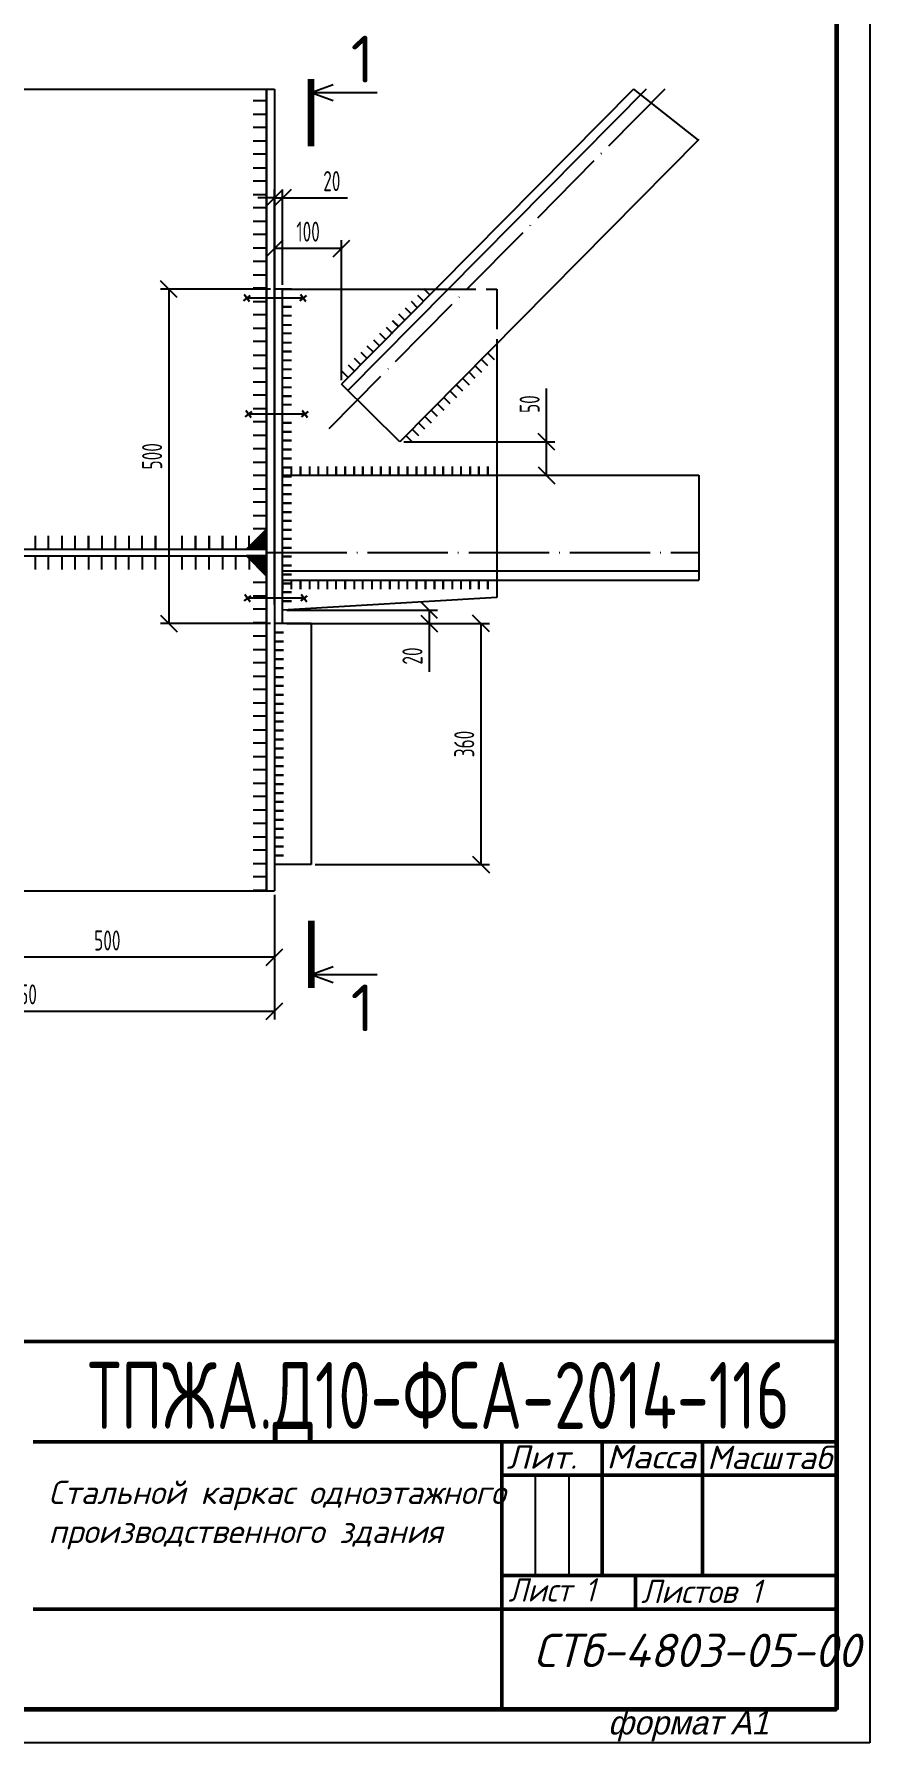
# Model space of a CAD drawing. Header units: millimetres. Extents: x -258606 to -95372, y 16759 to 83244.
# Drawn here: x -124130 to -124005.1, y 41751.1 to 42006.5 of the extents above; entities that cross this region are included whole.
import ezdxf
from ezdxf.enums import TextEntityAlignment as Align

# ---------------------------------------------------------------- set-up
doc = ezdxf.new("R2010")
doc.units = ezdxf.units.MM
doc.header["$LTSCALE"] = 0.5
doc.linetypes.add('ACAD_ISO02W100', pattern=[15, 12, -3])
doc.linetypes.add('ACAD_ISO04W100', pattern=[30, 24, -3, 0, -3])
doc.layers.add('Осевые', color=7, linetype='ACAD_ISO04W100')
doc.layers.add('тонкие', color=7, linetype='Continuous')
for name, color, linetype, lineweight in [('основной', 7, 'Continuous', 60), ('Разрез', 7, 'Continuous', 120), ('ТОЛСТЫЕ', 1, 'Continuous', 50)]:
    doc.layers.add(name, color=color, linetype=linetype, lineweight=lineweight)
doc.styles.add('наклонный 3.5', font='isocpeur.ttf', dxfattribs={"oblique": 15, "height": 3.5})
doc.styles.add('Наклонный 5', font='isocpeur.ttf', dxfattribs={"oblique": 15, "height": 7})
doc.styles.add('Наклонный гост', font='', dxfattribs={"oblique": 15})
doc.styles.add('прямой 10', font='isocpeur.ttf', dxfattribs={"width": 0.7, "height": 10})
doc.styles.add('Прямой 7мм', font='isocpeur.ttf', dxfattribs={"height": 7})
doc.styles.add('РАЗМЕРЫ_30', font='txt.shx', dxfattribs={"width": 0.6, "height": 3})
doc.styles.get('Наклонный гост').set_extended_font_data('Mipgost')
doc.dimstyles.new('РАЗМЕРЫ_10', dxfattribs={"dimtxt": 3, "dimasz": 2.5, "dimexe": 1.25, "dimexo": 0.625, "dimgap": 1, "dimtad": 3, "dimdec": 1, "dimlfac": 10, "dimrnd": 1, "dimdsep": 46, "dimtxsty": 'РАЗМЕРЫ_30', "dimblk1": 'OBLIQUE', "dimblk2": 'OBLIQUE', "dimsah": 1, "dimcen": 2.5, "dimclrt": 256, "dimadec": 0, "dimazin": 0, "dimtfac": 1, "dimtdec": 1, "dimtmove": 0, "dimatfit": 3, "dimfxl": 1, "dimtolj": 1, "dimarcsym": 0})

# ---------------------------------------------------------------- blocks, each defined once
blk = doc.blocks.new('_Oblique')
at = {"color": 0, "linetype": 'ByBlock', "lineweight": -2}
blk.add_line((-0.5, -0.5), (0.5, 0.5), dxfattribs=at)
blk = doc.blocks.new('*D966')
at = {"color": 0, "lineweight": -2, "transparency": 16777216}
for p, q in [((-124094.66, 41968.37), (-124111.09, 41968.37)), ((-124109.84, 41968.37), (-124109.84, 41918.37)), ((-124094.66, 41918.37), (-124111.09, 41918.37))]:
    blk.add_line(p, q, dxfattribs=at)
at = {"layer": 'Defpoints', "color": 0, "transparency": 16777216}
for p in [(-124094.04, 41968.37), (-124109.84, 41918.37), (-124094.04, 41918.37)]:
    blk.add_point(p, dxfattribs=at)
at = {"color": 0, "lineweight": -2, "transparency": 16777216, "xscale": 2.5, "yscale": 2.5, "zscale": 2.5}
for p, rotation in [((-124109.84, 41968.37), 90), ((-124109.84, 41918.37), 270)]:
    blk.add_blockref('_Oblique', p, dxfattribs=dict(at, rotation=rotation))
at = {"transparency": 16777216, "insert": (-124112.34, 41943.37), "char_height": 3, "attachment_point": 5, "rotation": 90, "style": 'РАЗМЕРЫ_30'}
blk.add_mtext('\\A1;500', dxfattribs=at)
blk = doc.blocks.new('*D967')
at = {"color": 0, "lineweight": -2, "transparency": 16777216}
for p, q in [((-124094.04, 41982), (-124096.54, 41982)), ((-124094.04, 41969), (-124094.04, 41983.25)), ((-124094.04, 41982), (-124092.84, 41982)), ((-124092.84, 41969), (-124092.84, 41983.25)), ((-124092.84, 41982), (-124083.14, 41982))]:
    blk.add_line(p, q, dxfattribs=at)
at = {"layer": 'Defpoints', "color": 0, "transparency": 16777216}
for p in [(-124092.84, 41982), (-124094.04, 41968.37), (-124092.84, 41968.37)]:
    blk.add_point(p, dxfattribs=at)
at = {"color": 0, "lineweight": -2, "transparency": 16777216, "xscale": 2.5, "yscale": 2.5, "zscale": 2.5}
blk.add_blockref('_Oblique', (-124094.04, 41982), dxfattribs=at)
at = {"color": 0, "lineweight": -2, "transparency": 16777216, "xscale": 2.5, "yscale": 2.5, "zscale": 2.5, "rotation": 180}
blk.add_blockref('_Oblique', (-124092.84, 41982), dxfattribs=at)
at = {"transparency": 16777216, "insert": (-124085.49, 41984.5), "char_height": 3, "attachment_point": 5, "style": 'РАЗМЕРЫ_30'}
blk.add_mtext('\\A1;20', dxfattribs=at)
blk = doc.blocks.new('*D968')
at = {"color": 0, "lineweight": -2, "transparency": 16777216}
for p, q in [((-124053.43, 41945.53), (-124053.43, 41953.52)), ((-124074.71, 41945.53), (-124052.18, 41945.53)), ((-124053.43, 41940.53), (-124053.43, 41945.53)), ((-124074.71, 41940.53), (-124052.18, 41940.53))]:
    blk.add_line(p, q, dxfattribs=at)
at = {"layer": 'Defpoints', "color": 0, "transparency": 16777216}
for p in [(-124075.34, 41945.53), (-124075.34, 41940.53), (-124053.43, 41940.53)]:
    blk.add_point(p, dxfattribs=at)
at = {"color": 0, "lineweight": -2, "transparency": 16777216, "xscale": 2.5, "yscale": 2.5, "zscale": 2.5}
for p, rotation in [((-124053.43, 41945.53), 90), ((-124053.43, 41940.53), 270)]:
    blk.add_blockref('_Oblique', p, dxfattribs=dict(at, rotation=rotation))
at = {"transparency": 16777216, "insert": (-124055.93, 41951.17), "char_height": 3, "attachment_point": 5, "rotation": 90, "style": 'РАЗМЕРЫ_30'}
blk.add_mtext('\\A1;50', dxfattribs=at)
blk = doc.blocks.new('*D969')
at = {"color": 0, "lineweight": -2, "transparency": 16777216}
for p, q in [((-124094.04, 41954.76), (-124094.04, 41975.7)), ((-124084.04, 41974.45), (-124094.04, 41974.45)), ((-124084.04, 41954.76), (-124084.04, 41975.7))]:
    blk.add_line(p, q, dxfattribs=at)
at = {"layer": 'Defpoints', "color": 0, "transparency": 16777216}
for p in [(-124094.04, 41974.45), (-124094.04, 41954.13), (-124084.04, 41954.13)]:
    blk.add_point(p, dxfattribs=at)
at = {"color": 0, "lineweight": -2, "transparency": 16777216, "xscale": 2.5, "yscale": 2.5, "zscale": 2.5, "rotation": 180}
blk.add_blockref('_Oblique', (-124094.04, 41974.45), dxfattribs=at)
at = {"color": 0, "lineweight": -2, "transparency": 16777216, "xscale": 2.5, "yscale": 2.5, "zscale": 2.5}
blk.add_blockref('_Oblique', (-124084.04, 41974.45), dxfattribs=at)
at = {"transparency": 16777216, "insert": (-124089.04, 41976.95), "char_height": 3, "attachment_point": 5, "style": 'РАЗМЕРЫ_30'}
blk.add_mtext('\\A1;100', dxfattribs=at)
blk = doc.blocks.new('*D970')
at = {"color": 0, "lineweight": -2, "transparency": 16777216}
for p, q in [((-124092.21, 41920.37), (-124069.69, 41920.37)), ((-124092.21, 41918.37), (-124069.69, 41918.37)), ((-124070.94, 41920.37), (-124070.94, 41918.37)), ((-124070.94, 41918.37), (-124070.94, 41911.17))]:
    blk.add_line(p, q, dxfattribs=at)
at = {"layer": 'Defpoints', "color": 0, "transparency": 16777216}
for p in [(-124092.84, 41920.37), (-124092.84, 41918.37), (-124070.94, 41918.37)]:
    blk.add_point(p, dxfattribs=at)
at = {"color": 0, "lineweight": -2, "transparency": 16777216, "xscale": 2.5, "yscale": 2.5, "zscale": 2.5}
for p, rotation in [((-124070.94, 41920.37), 90), ((-124070.94, 41918.37), 270)]:
    blk.add_blockref('_Oblique', p, dxfattribs=dict(at, rotation=rotation))
at = {"transparency": 16777216, "insert": (-124073.44, 41913.52), "char_height": 3, "attachment_point": 5, "rotation": 90, "style": 'РАЗМЕРЫ_30'}
blk.add_mtext('\\A1;20', dxfattribs=at)
blk = doc.blocks.new('*D971')
at = {"color": 0, "lineweight": -2, "transparency": 16777216}
for p, q in [((-124087.96, 41918.37), (-124061.95, 41918.37)), ((-124063.2, 41918.37), (-124063.2, 41882.37)), ((-124087.96, 41882.37), (-124061.95, 41882.37))]:
    blk.add_line(p, q, dxfattribs=at)
at = {"layer": 'Defpoints', "color": 0, "transparency": 16777216}
for p in [(-124088.59, 41918.37), (-124088.59, 41882.37), (-124063.2, 41882.37)]:
    blk.add_point(p, dxfattribs=at)
at = {"color": 0, "lineweight": -2, "transparency": 16777216, "xscale": 2.5, "yscale": 2.5, "zscale": 2.5}
for p, rotation in [((-124063.2, 41918.37), 90), ((-124063.2, 41882.37), 270)]:
    blk.add_blockref('_Oblique', p, dxfattribs=dict(at, rotation=rotation))
at = {"transparency": 16777216, "insert": (-124065.7, 41900.37), "char_height": 3, "attachment_point": 5, "rotation": 90, "style": 'РАЗМЕРЫ_30'}
blk.add_mtext('\\A1;360', dxfattribs=at)
blk = doc.blocks.new('*D973')
at = {"color": 0, "lineweight": -2, "transparency": 16777216}
for p, q in [((-124144.04, 41877.81), (-124144.04, 41867.25)), ((-124094.04, 41877.81), (-124094.04, 41867.25)), ((-124094.04, 41868.5), (-124144.04, 41868.5))]:
    blk.add_line(p, q, dxfattribs=at)
at = {"layer": 'Defpoints', "color": 0, "transparency": 16777216}
for p in [(-124144.04, 41878.44), (-124094.04, 41878.44), (-124144.04, 41868.5)]:
    blk.add_point(p, dxfattribs=at)
at = {"color": 0, "lineweight": -2, "transparency": 16777216, "xscale": 2.5, "yscale": 2.5, "zscale": 2.5, "rotation": 180}
blk.add_blockref('_Oblique', (-124144.04, 41868.5), dxfattribs=at)
at = {"color": 0, "lineweight": -2, "transparency": 16777216, "xscale": 2.5, "yscale": 2.5, "zscale": 2.5}
blk.add_blockref('_Oblique', (-124094.04, 41868.5), dxfattribs=at)
at = {"transparency": 16777216, "insert": (-124119.04, 41871), "char_height": 3, "attachment_point": 5, "style": 'РАЗМЕРЫ_30'}
blk.add_mtext('\\A1;500', dxfattribs=at)
blk = doc.blocks.new('*D974')
at = {"color": 0, "lineweight": -2, "transparency": 16777216}
for p, q in [((-124169.04, 41877.81), (-124169.04, 41859.19)), ((-124094.04, 41877.81), (-124094.04, 41859.19)), ((-124169.04, 41860.44), (-124094.04, 41860.44))]:
    blk.add_line(p, q, dxfattribs=at)
at = {"layer": 'Defpoints', "color": 0, "transparency": 16777216}
for p in [(-124169.04, 41878.44), (-124094.04, 41878.44), (-124094.04, 41860.44)]:
    blk.add_point(p, dxfattribs=at)
at = {"color": 0, "lineweight": -2, "transparency": 16777216, "xscale": 2.5, "yscale": 2.5, "zscale": 2.5, "rotation": 180}
blk.add_blockref('_Oblique', (-124169.04, 41860.44), dxfattribs=at)
at = {"color": 0, "lineweight": -2, "transparency": 16777216, "xscale": 2.5, "yscale": 2.5, "zscale": 2.5}
blk.add_blockref('_Oblique', (-124094.04, 41860.44), dxfattribs=at)
at = {"transparency": 16777216, "insert": (-124131.54, 41862.94), "char_height": 3, "attachment_point": 5, "style": 'РАЗМЕРЫ_30'}
blk.add_mtext('\\A1;750', dxfattribs=at)

msp = doc.modelspace()

# ---------------------------------------------------------------- hatches: boundary and pattern name
h = msp.add_hatch(color=256)
h.dxf.hatch_style = 1
h.paths.add_polyline_path([(-124098.23638, 41929.47199), (-124095.23661, 41929.47199), (-124095.23661, 41932.47176)])
h = msp.add_hatch(color=256)
h.dxf.hatch_style = 1
h.paths.add_polyline_path([(-124098.23615, 41928.47199), (-124095.23638, 41928.47199), (-124095.23638, 41925.47222)])

# ---------------------------------------------------------------- linework, layer by layer
at = {"extrusion": (-1.34631e-16, -3.16371e-09, 1)}
for p, q in [((-124005.09721, 42345.07247), (-124005.09721, 41751.07247)), ((-124055.09721, 41791.07247), (-124055.09721, 41776.07247)), ((-124050.09721, 41791.07247), (-124050.09721, 41776.07247)), ((-124005.09721, 41751.07247), (-124846.09721, 41751.07247))]:
    msp.add_line(p, q, dxfattribs=at)
for p, q in [((-124169.03615, 41998.24752), (-124094.03615, 41998.24752)), ((-124095.23615, 41998.24752), (-124095.23615, 41878.43553)), ((-124040.39974, 41998.24752), (-124030.74105, 41990.61488)), ((-124095.23615, 41996.50858), (-124097.23615, 41996.50858)), ((-124097.23615, 41994.50858), (-124095.23615, 41994.50858)), ((-124095.23615, 41992.50858), (-124097.23615, 41992.50858)), ((-124097.23615, 41990.50858), (-124095.23615, 41990.50858)), ((-124095.23615, 41988.50858), (-124097.23615, 41988.50858)), ((-124097.23615, 41986.50858), (-124095.23615, 41986.50858)), ((-124095.23615, 41984.50858), (-124097.23615, 41984.50858)), ((-124097.23615, 41982.50858), (-124095.23615, 41982.50858)), ((-124095.23615, 41980.50858), (-124097.23615, 41980.50858)), ((-124097.23615, 41978.50858), (-124095.23615, 41978.50858)), ((-124095.23615, 41976.50858), (-124097.23615, 41976.50858)), ((-124097.23615, 41974.50858), (-124095.23615, 41974.50858)), ((-124095.23615, 41972.50858), (-124097.23615, 41972.50858)), ((-124097.23615, 41970.50858), (-124095.23615, 41970.50858)), ((-124094.03615, 41921.22199), (-124094.03615, 41971.22199)), ((-124095.23615, 41968.50858), (-124097.23615, 41968.50858)), ((-124097.23615, 41966.50858), (-124095.23615, 41966.50858)), ((-124092.83615, 41968.37479), (-124069.94699, 41968.37479)), ((-124091.50282, 41968.37479), (-124092.83615, 41968.37479)), ((-124092.83615, 41967.04145), (-124091.50282, 41967.04145)), ((-124072.6633, 41965.57976), (-124073.60663, 41966.52204)), ((-124072.66435, 41967.46537), (-124071.72102, 41966.52309)), ((-124070.77873, 41967.46642), (-124071.72206, 41968.4087)), ((-124095.23615, 41964.50858), (-124097.23615, 41964.50858)), ((-124091.50282, 41965.70812), (-124092.83615, 41965.70812)), ((-124092.83615, 41965.70811), (-124091.50282, 41965.70811)), ((-124091.50282, 41964.37478), (-124092.83615, 41964.37478)), ((-124074.54787, 41963.69309), (-124075.49121, 41964.63538)), ((-124074.54892, 41965.57871), (-124073.60559, 41964.63642)), ((-124097.23615, 41962.50858), (-124095.23615, 41962.50858)), ((-124092.83615, 41963.04145), (-124091.50282, 41963.04145)), ((-124091.50282, 41961.70811), (-124092.83615, 41961.70811)), ((-124077.37409, 41960.80053), (-124078.31743, 41961.74282)), ((-124077.37514, 41962.68615), (-124076.43181, 41961.74386)), ((-124076.43349, 41963.69204), (-124075.49016, 41962.74976)), ((-124075.48952, 41962.68719), (-124076.43286, 41963.62948)), ((-124095.23615, 41960.50858), (-124097.23615, 41960.50858)), ((-124092.83615, 41960.37478), (-124091.50282, 41960.37478)), ((-124091.50282, 41959.04145), (-124092.83615, 41959.04145)), ((-124092.83615, 41959.04144), (-124091.50282, 41959.04144)), ((-124081.14428, 41958.91282), (-124080.20095, 41957.97053)), ((-124079.25867, 41958.91387), (-124080.202, 41959.85615)), ((-124079.25971, 41960.79948), (-124078.31638, 41959.8572)), ((-124060.8155, 41960.20914), (-124060.8155, 41922.25493)), ((-124097.23615, 41958.50858), (-124095.23615, 41958.50858)), ((-124095.23615, 41956.50858), (-124097.23615, 41956.50858)), ((-124091.50282, 41957.70811), (-124092.83615, 41957.70811)), ((-124092.83615, 41956.37477), (-124091.50282, 41956.37477)), ((-124083.02886, 41957.02615), (-124082.08552, 41956.08387)), ((-124081.14324, 41957.0272), (-124082.08657, 41957.96949)), ((-124064.04648, 41956.87924), (-124063.10315, 41955.93695)), ((-124062.16086, 41956.88029), (-124063.1042, 41957.82257)), ((-124062.16191, 41958.7659), (-124061.21858, 41957.82362)), ((-124097.23615, 41954.50858), (-124095.23615, 41954.50858)), ((-124091.50282, 41955.04144), (-124092.83615, 41955.04144)), ((-124092.83615, 41953.70811), (-124091.50282, 41953.70811)), ((-124083.02781, 41955.14054), (-124083.97114, 41956.08282)), ((-124065.93168, 41953.08525), (-124066.87501, 41954.02754)), ((-124065.93001, 41953.10696), (-124066.87334, 41954.04924)), ((-124065.93105, 41954.99258), (-124064.98772, 41954.05029)), ((-124064.04544, 41954.99362), (-124064.98877, 41955.93591)), ((-124095.23615, 41952.50858), (-124097.23615, 41952.50858)), ((-124091.50282, 41952.37477), (-124092.83615, 41952.37477)), ((-124092.83615, 41952.37477), (-124091.50282, 41952.37477)), ((-124069.70187, 41951.19754), (-124068.75854, 41950.25526)), ((-124069.7002, 41951.21925), (-124068.75686, 41950.27696)), ((-124067.81625, 41951.19859), (-124068.75958, 41952.14087)), ((-124067.81458, 41951.22029), (-124068.75791, 41952.16258)), ((-124067.8173, 41953.08421), (-124066.87396, 41952.14192)), ((-124067.81562, 41953.10591), (-124066.87229, 41952.16363)), ((-124097.23615, 41950.50858), (-124095.23615, 41950.50858)), ((-124091.50282, 41951.04143), (-124092.83615, 41951.04143)), ((-124092.83615, 41949.7081), (-124091.50282, 41949.7081)), ((-124071.58644, 41949.31088), (-124070.64311, 41948.36859)), ((-124069.70082, 41949.31192), (-124070.64415, 41950.25421)), ((-124095.23615, 41948.50858), (-124097.23615, 41948.50858)), ((-124097.23615, 41946.50858), (-124095.23615, 41946.50858)), ((-124091.50282, 41948.37477), (-124092.83615, 41948.37477)), ((-124092.83615, 41948.37476), (-124091.50282, 41948.37476)), ((-124092.83615, 41947.04143), (-124091.50282, 41947.04143)), ((-124091.50282, 41947.04143), (-124092.83615, 41947.04143)), ((-124073.46996, 41945.5386), (-124074.4133, 41946.48088)), ((-124073.47101, 41947.42421), (-124072.52768, 41946.48193)), ((-124071.58539, 41947.42526), (-124072.52872, 41948.36755)), ((-124095.23615, 41944.50858), (-124097.23615, 41944.50858)), ((-124091.50282, 41945.7081), (-124092.83615, 41945.7081)), ((-124092.83615, 41945.70809), (-124091.50282, 41945.70809)), ((-124091.50282, 41944.37476), (-124092.83615, 41944.37476)), ((-124091.50282, 41944.37476), (-124092.83615, 41944.37476)), ((-124092.83615, 41944.37476), (-124091.50282, 41944.37476)), ((-124097.23615, 41942.50858), (-124095.23615, 41942.50858)), ((-124092.83616, 41941.86019), (-124092.83616, 41940.52686)), ((-124092.83615, 41943.04143), (-124091.50282, 41943.04143)), ((-124091.50282, 41943.04142), (-124092.83615, 41943.04142)), ((-124091.50282, 41941.70809), (-124092.83615, 41941.70809)), ((-124092.83615, 41941.70809), (-124091.50282, 41941.70809)), ((-124091.50283, 41940.52686), (-124091.50283, 41941.86019)), ((-124090.16949, 41941.86019), (-124090.16949, 41940.52686)), ((-124090.16949, 41940.52686), (-124090.16949, 41941.86019)), ((-124088.83615, 41941.86019), (-124088.83615, 41940.52686)), ((-124087.50282, 41940.52686), (-124087.50282, 41941.86019)), ((-124086.16949, 41941.86019), (-124086.16949, 41940.52686)), ((-124084.83616, 41941.86019), (-124084.83616, 41940.52686)), ((-124084.83615, 41940.52686), (-124084.83615, 41941.86019)), ((-124083.50283, 41940.52686), (-124083.50283, 41941.86019)), ((-124083.50282, 41941.86019), (-124083.50282, 41940.52686)), ((-124083.50281, 41940.52686), (-124083.50281, 41941.86019)), ((-124082.1695, 41941.86019), (-124082.1695, 41940.52686)), ((-124082.16949, 41940.52686), (-124082.16949, 41941.86019)), ((-124082.16948, 41941.86019), (-124082.16948, 41940.52686)), ((-124080.83616, 41941.86019), (-124080.83616, 41940.52686)), ((-124080.83615, 41940.52686), (-124080.83615, 41941.86019)), ((-124079.50282, 41940.52686), (-124079.50282, 41941.86019)), ((-124079.50281, 41941.86019), (-124079.50281, 41940.52686)), ((-124078.16949, 41941.86019), (-124078.16949, 41940.52686)), ((-124078.16948, 41940.52686), (-124078.16948, 41941.86019)), ((-124076.83616, 41940.52686), (-124076.83616, 41941.86019)), ((-124076.83615, 41941.86019), (-124076.83615, 41940.52686)), ((-124076.83614, 41940.52686), (-124076.83614, 41941.86019)), ((-124075.50282, 41941.86019), (-124075.50282, 41940.52686)), ((-124075.50282, 41940.52686), (-124075.50282, 41941.86019)), ((-124075.50281, 41941.86019), (-124075.50281, 41940.52686)), ((-124074.16948, 41941.86019), (-124074.16948, 41940.52686)), ((-124074.16947, 41940.52686), (-124074.16947, 41941.86019)), ((-124072.83615, 41940.52686), (-124072.83615, 41941.86019)), ((-124072.83614, 41941.86019), (-124072.83614, 41940.52686)), ((-124072.83614, 41940.52686), (-124072.83614, 41941.86019)), ((-124071.50282, 41941.86019), (-124071.50282, 41940.52686)), ((-124071.50281, 41940.52686), (-124071.50281, 41941.86019)), ((-124071.5028, 41941.86019), (-124071.5028, 41940.52686)), ((-124070.16948, 41940.52686), (-124070.16948, 41941.86019)), ((-124070.16947, 41941.86019), (-124070.16947, 41940.52686)), ((-124070.16947, 41940.52686), (-124070.16947, 41941.86019)), ((-124068.83615, 41941.86019), (-124068.83615, 41940.52686)), ((-124068.83614, 41941.86019), (-124068.83614, 41940.52686)), ((-124068.83614, 41940.52686), (-124068.83614, 41941.86019)), ((-124067.50281, 41941.86019), (-124067.50281, 41940.52686)), ((-124066.16948, 41940.52686), (-124066.16948, 41941.86019)), ((-124064.83614, 41941.86019), (-124064.83614, 41940.52686)), ((-124064.83614, 41940.52686), (-124064.83614, 41941.86019)), ((-124063.50281, 41940.52686), (-124063.50281, 41941.86019)), ((-124063.50281, 41941.86019), (-124063.50281, 41940.52686)), ((-124062.16948, 41941.86019), (-124062.16948, 41940.52686)), ((-124062.16947, 41940.52686), (-124062.16947, 41941.86019)), ((-124060.83614, 41941.86019), (-124060.83614, 41940.52686)), ((-124095.23615, 41940.50858), (-124097.23615, 41940.50858)), ((-124097.23615, 41938.50858), (-124095.23615, 41938.50858)), ((-124091.5028, 41940.3748), (-124092.83613, 41940.3748)), ((-124092.83613, 41940.3748), (-124091.5028, 41940.3748)), ((-124092.83613, 41939.04147), (-124091.5028, 41939.04147)), ((-124091.5028, 41939.04146), (-124092.83613, 41939.04146)), ((-124030.63302, 41940.52686), (-124030.63302, 41924.83622)), ((-124095.23615, 41936.50858), (-124097.23615, 41936.50858)), ((-124091.5028, 41937.70814), (-124092.83613, 41937.70814)), ((-124092.83613, 41937.70813), (-124091.5028, 41937.70813)), ((-124091.5028, 41936.3748), (-124092.83613, 41936.3748)), ((-124091.5028, 41936.3748), (-124092.83613, 41936.3748)), ((-124092.83613, 41936.37479), (-124091.5028, 41936.37479)), ((-124097.23615, 41934.50858), (-124095.23615, 41934.50858)), ((-124092.83613, 41935.04146), (-124091.5028, 41935.04146)), ((-124091.5028, 41935.04146), (-124092.83613, 41935.04146)), ((-124091.5028, 41933.70813), (-124092.83613, 41933.70813)), ((-124092.83613, 41933.70813), (-124091.5028, 41933.70813)), ((-124129.83614, 41931.47199), (-124129.83614, 41929.47199)), ((-124127.83614, 41929.47199), (-124127.83614, 41931.47199)), ((-124125.83614, 41931.47199), (-124125.83614, 41929.47199)), ((-124123.83614, 41929.47199), (-124123.83614, 41931.47199)), ((-124121.83614, 41931.47199), (-124121.83614, 41929.47199)), ((-124121.83613, 41929.47199), (-124121.83613, 41931.47199)), ((-124119.83613, 41931.47199), (-124119.83613, 41929.47199)), ((-124117.83613, 41929.47199), (-124117.83613, 41931.47199)), ((-124115.83613, 41931.47199), (-124115.83613, 41929.47199)), ((-124113.83613, 41929.47199), (-124113.83613, 41931.47199)), ((-124111.83613, 41931.47199), (-124111.83613, 41929.47199)), ((-124111.83612, 41929.47199), (-124111.83612, 41931.47199)), ((-124109.83612, 41931.47199), (-124109.83612, 41929.47199)), ((-124107.83612, 41929.47199), (-124107.83612, 41931.47199)), ((-124105.83612, 41931.47199), (-124105.83612, 41929.47199)), ((-124105.83611, 41929.47199), (-124105.83611, 41931.47199)), ((-124103.83612, 41929.47199), (-124103.83612, 41931.47199)), ((-124103.83611, 41931.47199), (-124103.83611, 41929.47199)), ((-124101.83612, 41931.47199), (-124101.83612, 41929.47199)), ((-124101.83611, 41929.47199), (-124101.83611, 41931.47199)), ((-124099.83611, 41931.47199), (-124099.83611, 41929.47199)), ((-124098.23638, 41929.47199), (-124095.23638, 41932.47199)), ((-124097.83611, 41929.47199), (-124097.83611, 41931.47199)), ((-124095.23615, 41932.50858), (-124097.23615, 41932.50858)), ((-124095.83611, 41931.47199), (-124095.83611, 41929.47199)), ((-124095.23638, 41929.47199), (-124095.23638, 41932.47199)), ((-124091.50281, 41932.37479), (-124092.83614, 41932.37479)), ((-124092.83614, 41932.37479), (-124091.50281, 41932.37479)), ((-124092.83614, 41931.04146), (-124091.50281, 41931.04146)), ((-124091.50281, 41931.04145), (-124092.83614, 41931.04145)), ((-124091.5028, 41932.37479), (-124092.83613, 41932.37479)), ((-124129.83614, 41928.47199), (-124129.83614, 41926.47199)), ((-124127.83614, 41926.47199), (-124127.83614, 41928.47199)), ((-124125.83614, 41928.47199), (-124125.83614, 41926.47199)), ((-124123.83614, 41926.47199), (-124123.83614, 41928.47199)), ((-124121.83614, 41928.47199), (-124121.83614, 41926.47199)), ((-124119.83614, 41926.47199), (-124119.83614, 41928.47199)), ((-124117.83614, 41928.47199), (-124117.83614, 41926.47199)), ((-124115.83614, 41926.47199), (-124115.83614, 41928.47199)), ((-124115.83613, 41926.47199), (-124115.83613, 41928.47199)), ((-124113.83613, 41928.47199), (-124113.83613, 41926.47199)), ((-124111.83613, 41926.47199), (-124111.83613, 41928.47199)), ((-124111.83613, 41926.47199), (-124111.83613, 41928.47199)), ((-124109.83613, 41928.47199), (-124109.83613, 41926.47199)), ((-124109.83613, 41928.47199), (-124109.83613, 41926.47199)), ((-124107.83613, 41926.47199), (-124107.83613, 41928.47199)), ((-124107.83613, 41926.47199), (-124107.83613, 41928.47199)), ((-124105.83613, 41928.47199), (-124105.83613, 41926.47199)), ((-124105.83613, 41928.47199), (-124105.83613, 41926.47199)), ((-124103.83613, 41926.47199), (-124103.83613, 41928.47199)), ((-124103.83613, 41926.47199), (-124103.83613, 41928.47199)), ((-124101.83613, 41928.47199), (-124101.83613, 41926.47199)), ((-124101.83613, 41928.47199), (-124101.83613, 41926.47199)), ((-124099.83613, 41926.47199), (-124099.83613, 41928.47199)), ((-124099.83613, 41926.47199), (-124099.83613, 41928.47199)), ((-124095.23638, 41929.47199), (-124098.23638, 41929.47199)), ((-124095.23615, 41928.47199), (-124098.23615, 41928.47199)), ((-124098.23615, 41928.47199), (-124095.23615, 41925.47199)), ((-124097.83613, 41928.47199), (-124097.83613, 41926.47199)), ((-124095.83613, 41926.47199), (-124095.83613, 41928.47199)), ((-124095.23615, 41928.47199), (-124095.23615, 41925.47199)), ((-124091.50281, 41929.70813), (-124092.83614, 41929.70813)), ((-124092.83614, 41929.70812), (-124091.50281, 41929.70812)), ((-124091.50281, 41928.37479), (-124092.83614, 41928.37479)), ((-124091.50281, 41928.37479), (-124092.83614, 41928.37479)), ((-124092.83614, 41928.37478), (-124091.50281, 41928.37478)), ((-124092.83614, 41927.04146), (-124091.50281, 41927.04146)), ((-124091.50281, 41927.04145), (-124092.83614, 41927.04145)), ((-124091.50281, 41925.70812), (-124092.83614, 41925.70812)), ((-124092.83614, 41925.70812), (-124091.50281, 41925.70812)), ((-124095.23615, 41924.50858), (-124097.23615, 41924.50858)), ((-124092.83615, 41924.83622), (-124092.83615, 41923.50289)), ((-124091.50281, 41924.37479), (-124092.83614, 41924.37479)), ((-124092.83614, 41924.37478), (-124091.50281, 41924.37478)), ((-124091.50281, 41924.37478), (-124092.83614, 41924.37478)), ((-124092.83614, 41923.04146), (-124091.50281, 41923.04146)), ((-124091.50281, 41923.04145), (-124092.83614, 41923.04145)), ((-124091.50282, 41923.50289), (-124091.50282, 41924.83622)), ((-124090.16948, 41924.83622), (-124090.16948, 41923.50289)), ((-124090.16948, 41923.50289), (-124090.16948, 41924.83622)), ((-124088.83614, 41924.83622), (-124088.83614, 41923.50289)), ((-124087.50281, 41923.50289), (-124087.50281, 41924.83622)), ((-124086.16948, 41924.83622), (-124086.16948, 41923.50289)), ((-124084.83614, 41923.50289), (-124084.83614, 41924.83622)), ((-124083.50281, 41924.83622), (-124083.50281, 41923.50289)), ((-124083.5028, 41923.50289), (-124083.5028, 41924.83622)), ((-124082.16947, 41924.83622), (-124082.16947, 41923.50289)), ((-124080.83614, 41923.50289), (-124080.83614, 41924.83622)), ((-124079.5028, 41924.83622), (-124079.5028, 41923.50289)), ((-124078.16947, 41923.50289), (-124078.16947, 41924.83622)), ((-124076.83614, 41924.83622), (-124076.83614, 41923.50289)), ((-124076.83613, 41923.50289), (-124076.83613, 41924.83622)), ((-124075.5028, 41924.83622), (-124075.5028, 41923.50289)), ((-124074.16947, 41923.50289), (-124074.16947, 41924.83622)), ((-124072.83613, 41924.83622), (-124072.83613, 41923.50289)), ((-124072.83613, 41923.50289), (-124072.83613, 41924.83622)), ((-124071.5028, 41923.50289), (-124071.5028, 41924.83622)), ((-124071.50279, 41924.83622), (-124071.50279, 41923.50289)), ((-124070.16947, 41924.83622), (-124070.16947, 41923.50289)), ((-124070.16946, 41923.50289), (-124070.16946, 41924.83622)), ((-124068.83613, 41924.83622), (-124068.83613, 41923.50289)), ((-124068.83613, 41924.83622), (-124068.83613, 41923.50289)), ((-124068.83612, 41923.50289), (-124068.83612, 41924.83622)), ((-124067.50279, 41924.83622), (-124067.50279, 41923.50289)), ((-124066.16945, 41923.50289), (-124066.16945, 41924.83622)), ((-124064.83612, 41924.83622), (-124064.83612, 41923.50289)), ((-124064.83611, 41923.50289), (-124064.83611, 41924.83622)), ((-124063.50279, 41923.50289), (-124063.50279, 41924.83622)), ((-124063.50278, 41924.83622), (-124063.50278, 41923.50289)), ((-124062.16945, 41924.83622), (-124062.16945, 41923.50289)), ((-124062.16945, 41923.50289), (-124062.16945, 41924.83622)), ((-124060.83611, 41924.83622), (-124060.83611, 41923.50289)), ((-124097.23615, 41922.50858), (-124095.23615, 41922.50858)), ((-124095.23615, 41920.50858), (-124097.23615, 41920.50858)), ((-124091.50281, 41921.70812), (-124092.83614, 41921.70812)), ((-124092.83614, 41921.70812), (-124091.50281, 41921.70812)), ((-124097.23615, 41918.50858), (-124095.23615, 41918.50858)), ((-124092.83615, 41918.37479), (-124094.03615, 41918.37479)), ((-124095.23615, 41916.50858), (-124097.23615, 41916.50858)), ((-124092.70278, 41917.04148), (-124094.03611, 41917.04148)), ((-124094.03611, 41917.04148), (-124092.70278, 41917.04148)), ((-124094.03611, 41915.70815), (-124092.70278, 41915.70815)), ((-124092.70278, 41915.70814), (-124094.03611, 41915.70814)), ((-124097.23615, 41914.50858), (-124095.23615, 41914.50858)), ((-124092.70278, 41914.37482), (-124094.03611, 41914.37482)), ((-124094.03611, 41914.37481), (-124092.70278, 41914.37481)), ((-124092.70278, 41913.04148), (-124094.03611, 41913.04148)), ((-124092.70278, 41913.04148), (-124094.03611, 41913.04148)), ((-124094.03611, 41913.04147), (-124092.70278, 41913.04147)), ((-124095.23615, 41912.50858), (-124097.23615, 41912.50858)), ((-124097.23615, 41910.50858), (-124095.23615, 41910.50858)), ((-124094.03611, 41911.70814), (-124092.70278, 41911.70814)), ((-124092.70278, 41911.70814), (-124094.03611, 41911.70814)), ((-124092.70278, 41910.37481), (-124094.03611, 41910.37481)), ((-124094.03611, 41910.3748), (-124092.70278, 41910.3748)), ((-124095.23615, 41908.50858), (-124097.23615, 41908.50858)), ((-124092.70279, 41909.04147), (-124094.03612, 41909.04147)), ((-124094.03612, 41909.04147), (-124092.70279, 41909.04147)), ((-124092.70278, 41909.04147), (-124094.03611, 41909.04147)), ((-124097.23615, 41906.50858), (-124095.23615, 41906.50858)), ((-124094.03612, 41907.70814), (-124092.70279, 41907.70814)), ((-124092.70279, 41907.70813), (-124094.03612, 41907.70813)), ((-124092.70279, 41906.37481), (-124094.03612, 41906.37481)), ((-124094.03612, 41906.3748), (-124092.70279, 41906.3748)), ((-124095.23615, 41904.50858), (-124097.23615, 41904.50858)), ((-124092.70279, 41905.04147), (-124094.03612, 41905.04147)), ((-124092.70279, 41905.04147), (-124094.03612, 41905.04147)), ((-124094.03612, 41905.04146), (-124092.70279, 41905.04146)), ((-124094.03612, 41903.70813), (-124092.70279, 41903.70813)), ((-124092.70279, 41903.70813), (-124094.03612, 41903.70813)), ((-124097.23615, 41902.50858), (-124095.23615, 41902.50858)), ((-124097.23615, 41902.50858), (-124095.23615, 41902.50858)), ((-124095.23615, 41900.50858), (-124097.23615, 41900.50858)), ((-124092.7028, 41902.3748), (-124094.03613, 41902.3748)), ((-124094.03613, 41902.3748), (-124092.7028, 41902.3748)), ((-124094.03613, 41901.04147), (-124092.7028, 41901.04147)), ((-124092.7028, 41901.04146), (-124094.03613, 41901.04146)), ((-124092.70279, 41902.3748), (-124094.03612, 41902.3748)), ((-124094.03612, 41902.3748), (-124092.70279, 41902.3748)), ((-124092.70279, 41901.04147), (-124094.03612, 41901.04147)), ((-124094.03612, 41901.04146), (-124092.70279, 41901.04146)), ((-124092.70279, 41901.04146), (-124094.03612, 41901.04146)), ((-124097.23615, 41898.50858), (-124095.23615, 41898.50858)), ((-124092.7028, 41899.70814), (-124094.03613, 41899.70814)), ((-124094.03613, 41899.70813), (-124092.7028, 41899.70813)), ((-124092.7028, 41898.3748), (-124094.03613, 41898.3748)), ((-124092.7028, 41898.3748), (-124094.03613, 41898.3748)), ((-124094.03613, 41898.37479), (-124092.7028, 41898.37479)), ((-124094.03612, 41899.70814), (-124092.70279, 41899.70814)), ((-124092.70279, 41899.70813), (-124094.03612, 41899.70813)), ((-124092.70279, 41898.3748), (-124094.03612, 41898.3748)), ((-124094.03612, 41898.3748), (-124092.70279, 41898.3748)), ((-124095.23615, 41896.50858), (-124097.23615, 41896.50858)), ((-124094.03613, 41897.04146), (-124092.7028, 41897.04146)), ((-124092.7028, 41897.04146), (-124094.03613, 41897.04146)), ((-124092.7028, 41895.70813), (-124094.03613, 41895.70813)), ((-124094.03613, 41895.70813), (-124092.7028, 41895.70813)), ((-124092.70279, 41897.04146), (-124094.03612, 41897.04146)), ((-124097.23615, 41894.50858), (-124095.23615, 41894.50858)), ((-124095.23615, 41892.50858), (-124097.23615, 41892.50858)), ((-124092.70281, 41894.37479), (-124094.03614, 41894.37479)), ((-124094.03614, 41894.37479), (-124092.70281, 41894.37479)), ((-124094.03614, 41893.04146), (-124092.70281, 41893.04146)), ((-124092.70281, 41893.04145), (-124094.03614, 41893.04145)), ((-124092.7028, 41894.37479), (-124094.03613, 41894.37479)), ((-124097.23615, 41890.50858), (-124095.23615, 41890.50858)), ((-124092.70281, 41891.70813), (-124094.03614, 41891.70813)), ((-124094.03614, 41891.70812), (-124092.70281, 41891.70812)), ((-124092.70281, 41890.37479), (-124094.03614, 41890.37479)), ((-124092.70281, 41890.37479), (-124094.03614, 41890.37479)), ((-124094.03614, 41890.37478), (-124092.70281, 41890.37478)), ((-124095.23615, 41888.50858), (-124097.23615, 41888.50858)), ((-124094.03614, 41889.04146), (-124092.70281, 41889.04146)), ((-124092.70281, 41889.04145), (-124094.03614, 41889.04145)), ((-124092.70281, 41887.70812), (-124094.03614, 41887.70812)), ((-124094.03614, 41887.70812), (-124092.70281, 41887.70812)), ((-124097.23615, 41886.50858), (-124095.23615, 41886.50858)), ((-124092.70281, 41886.37479), (-124094.03614, 41886.37479)), ((-124094.03614, 41886.37478), (-124092.70281, 41886.37478)), ((-124092.70281, 41886.37478), (-124094.03614, 41886.37478)), ((-124094.03614, 41885.04146), (-124092.70281, 41885.04146)), ((-124092.70281, 41885.04145), (-124094.03614, 41885.04145)), ((-124095.23615, 41884.50858), (-124097.23615, 41884.50858)), ((-124097.23615, 41882.50858), (-124095.23615, 41882.50858)), ((-124097.23615, 41882.50858), (-124095.23615, 41882.50858)), ((-124088.58543, 41882.37479), (-124094.03615, 41882.37479)), ((-124092.70281, 41883.70812), (-124094.03614, 41883.70812)), ((-124094.03614, 41883.70812), (-124092.70281, 41883.70812)), ((-124092.70281, 41882.37478), (-124094.03614, 41882.37478)), ((-124095.23615, 41880.50858), (-124097.23615, 41880.50858)), ((-124169.03615, 41878.43553), (-124094.03615, 41878.43553)), ((-124097.23615, 41878.50858), (-124095.23615, 41878.50858))]:
    msp.add_line(p, q)
at = {"color": 7, "linetype": 'Continuous', "lineweight": 30, "ltscale": 0.5}
for p, q in [((-124098.69038, 41966.62097), (-124097.70533, 41967.39277)), ((-124097.79619, 41966.50858), (-124098.61124, 41967.56723)), ((-124090.26326, 41966.62097), (-124089.27821, 41967.39277)), ((-124089.36906, 41966.50858), (-124090.18412, 41967.56723)), ((-124098.4391, 41949.27299), (-124097.45405, 41950.04478)), ((-124097.5449, 41949.1606), (-124098.35996, 41950.21924)), ((-124090.01198, 41949.27299), (-124089.02693, 41950.04478)), ((-124089.11778, 41949.1606), (-124089.93284, 41950.21924)), ((-124098.56532, 41921.74776), (-124097.58028, 41922.51955)), ((-124097.67113, 41921.63537), (-124098.48619, 41922.69402)), ((-124090.1382, 41921.74776), (-124089.15315, 41922.51955)), ((-124089.24401, 41921.63537), (-124090.05906, 41922.69402))]:
    msp.add_line(p, q, dxfattribs=at)
at = {"color": 7, "linetype": 'Continuous', "ltscale": 0.5}
for p, q in [((-124089.72401, 41967.02831), (-124098.18502, 41967.02831)), ((-124089.47272, 41949.68032), (-124097.93374, 41949.68032)), ((-124089.59895, 41922.15509), (-124098.05996, 41922.15509))]:
    msp.add_line(p, q, dxfattribs=at)
at = {"linetype": 'ACAD_ISO02W100'}
for p, q in [((-124069.94699, 41968.37479), (-124060.8155, 41968.37479)), ((-124060.8155, 41968.37479), (-124060.8155, 41960.20914))]:
    msp.add_line(p, q, dxfattribs=at)
at = {"layer": 'Осевые'}
for p, q in [((-124035.72162, 41998.24752), (-124085.91679, 41947.49941)), ((-124095.23638, 41928.97199), (-124030.63302, 41928.97199))]:
    msp.add_line(p, q, dxfattribs=at)
at = {"layer": 'основной', "elevation": -0.00001}
msp.add_lwpolyline([(-124010.09721, 41756.07247), (-124826.09721, 41756.07247), (-124826.09721, 42340.07247), (-124010.09721, 42340.07247), (-124010.09721, 41756.07247)], dxfattribs=at)
at = {"layer": 'Разрез', "extrusion": (-1.34631e-16, -3.16371e-09, 1)}
for p, q in [((-124088.59356, 41989.73365), (-124088.59356, 41999.73365)), ((-124088.59356, 41873.92498), (-124088.59356, 41863.92498))]:
    msp.add_line(p, q, dxfattribs=at)
at = {"layer": 'ТОЛСТЫЕ', "extrusion": (-1.34631e-16, -3.16371e-09, 1)}
for p, q in [((-124130.09721, 41796.07247), (-124010.09721, 41796.07247)), ((-124060.09721, 41771.07247), (-124060.09721, 41796.07247)), ((-124045.09721, 41796.07247), (-124045.09721, 41776.07247)), ((-124030.09721, 41796.07247), (-124030.09721, 41776.07247)), ((-124060.09721, 41791.07247), (-124010.09721, 41791.07247)), ((-124060.09721, 41776.07247), (-124010.09721, 41776.07247)), ((-124040.09721, 41776.07247), (-124040.09721, 41771.07247)), ((-124130.09721, 41771.07247), (-124060.09721, 41771.07247)), ((-124060.09721, 41771.07247), (-124060.09721, 41756.07247)), ((-124060.09721, 41771.07247), (-124010.09721, 41771.07247))]:
    msp.add_line(p, q, dxfattribs=at)
at = {"layer": 'ТОЛСТЫЕ', "elevation": -0.00001}
msp.add_lwpolyline([(-124195.09721, 41811.07247), (-124010.09721, 41811.07247), (-124010.09721, 41756.07247), (-124195.09721, 41756.07247)], close=True, dxfattribs=at)
at = {"layer": 'тонкие', "lineweight": 0, "extrusion": (-1.34631e-16, -3.16371e-09, 1)}
for p, q in [((-124010.09721, 41756.07247), (-124010.09721, 42340.07247)), ((-124826.09721, 41756.07247), (-124010.09721, 41756.07247)), ((-124826.09721, 41756.07247), (-124010.09721, 41756.07247))]:
    msp.add_line(p, q, dxfattribs=at)
at = {"layer": 'тонкие', "color": 7, "lineweight": 0, "extrusion": (-1.34631e-16, -3.16371e-09, 1)}
msp.add_line((-124010.09721, 41756.07247), (-124010.09721, 42340.07247), dxfattribs=at)
at = {"layer": 'тонкие'}
for p, q in [((-124095.23615, 41878.43553), (-124095.23615, 41998.24752)), ((-124094.03615, 41998.24752), (-124094.03615, 41878.43553)), ((-124040.39974, 41998.24752), (-124084.03615, 41954.13042)), ((-124038.53173, 41998.24752), (-124083.09191, 41953.19647)), ((-124030.63302, 41990.7241), (-124075.33781, 41945.52686)), ((-124092.83615, 41968.37479), (-124094.03615, 41968.37479)), ((-124092.83615, 41918.37479), (-124092.83615, 41968.37479)), ((-124075.33781, 41945.52686), (-124084.03615, 41954.13042)), ((-124092.83615, 41940.52686), (-124030.63302, 41940.52686)), ((-124167.83638, 41929.47199), (-124095.23638, 41929.47199)), ((-124167.83638, 41928.47199), (-124095.23638, 41928.47199)), ((-124092.83615, 41926.26219), (-124030.63302, 41926.26219)), ((-124092.83615, 41924.83622), (-124030.63302, 41924.83622)), ((-124060.8155, 41922.25493), (-124092.83615, 41920.37479)), ((-124088.58543, 41918.37479), (-124094.03615, 41918.37479)), ((-124088.58543, 41918.37479), (-124088.58543, 41882.37479))]:
    msp.add_line(p, q, dxfattribs=at)
at = {"layer": 'тонкие', "extrusion": (-1.34631e-16, -3.16371e-09, 1)}
for p, q in [((-124088.59356, 41997.73365), (-124085.29023, 41998.92412)), ((-124088.59356, 41997.73365), (-124078.73916, 41997.73365)), ((-124088.59356, 41997.73365), (-124085.29023, 41996.54317)), ((-124088.59356, 41865.92498), (-124085.29023, 41867.11545)), ((-124088.59356, 41865.92498), (-124078.73916, 41865.92498)), ((-124088.59356, 41865.92498), (-124085.29023, 41864.73451))]:
    msp.add_line(p, q, dxfattribs=at)

# ---------------------------------------------------------------- texts
at = {"extrusion": (-1.34631e-16, -3.16371e-09, 1), "style": 'наклонный 3.5', "oblique": 15}
for s, width, p, p2 in [('Лит.', 1.114205, (-124059.36942, 41792.02907, -0.00013), (-124048.84018, 41792.02907, -0.00013)), ('Масса', 1.032277, (-124044.45301, 41792.08061, -0.00013), (-124031.08502, 41792.08061, -0.00013)), ('Масштаб', 0.950833, (-124029.4132, 41791.98156, -0.00013), (-124010.77687, 41791.98156, -0.00013)), ('Лист 1', 0.901745, (-124059.09594, 41772.18109, -0.00013), (-124046.1559, 41772.18109, -0.00013)), ('Листов 1', 0.934575, (-124039.28279, 41771.96947, -0.00013), (-124021.29221, 41771.96947, -0.00013))]:
    msp.add_text(s, height=3.5, dxfattribs=dict(at, width=width)).set_placement(p, p2, align=Align.FIT)
at = {"attachment_point": 1}
for s, width, gutter_width, insert, char_height, style in [('ТПЖА.Д10-ФСА-2014-116', 120, 50, (-124121.97123, 41808.0028), 10, 'прямой 10'), ('Стальной каркас одноэтажного производственного здания', 70, 25, (-124127.83797, 41790.26323), 3.5, 'наклонный 3.5'), ('СТб-4803-05-00', 50, 25, (-124055.32882, 41767.38897), 5, 'Наклонный 5')]:
    msp.add_mtext_dynamic_manual_height_columns(s, width=width, gutter_width=gutter_width, heights=[0], dxfattribs=dict(at, insert=insert, char_height=char_height, style=style))
at = {"layer": 'тонкие', "extrusion": (-1.34631e-16, -3.16371e-09, 1), "style": 'Прямой 7мм'}
for p in [(-124082.66917, 41999.23438, -0.00013), (-124082.66917, 41857.42424, -0.00013)]:
    msp.add_text('1', height=7, dxfattribs=at).set_placement(p)
at = {"layer": 'тонкие', "extrusion": (-1.34631e-16, -3.16371e-09, 1), "style": 'Наклонный гост', "oblique": 15}
msp.add_text('формат А1', height=3.5, dxfattribs=at).set_placement((-124044.2351, 41752.32712, -0.00013))

# ---------------------------------------------------------------- dimensions: what is measured, and where the dimension line sits
dim = msp.add_linear_dim(base=(-124092.83615, 41981.9983), p1=(-124094.03615, 41968.37479), p2=(-124092.83615, 41968.37479), text='20', dimstyle='РАЗМЕРЫ_10')
dim.commit()
dim.dimension.update_dxf_attribs({"geometry": '*D967', "text_midpoint": (-124085.48615, 41984.4983)})
for base, p1, p2, picture, middle in [((-124094.03615, 41974.44744), (-124084.03615, 41954.13042), (-124094.03615, 41954.13042), '*D969', (-124089.03615, 41976.94744)), ((-124094.03615, 41860.43617), (-124169.03615, 41878.43553), (-124094.03615, 41878.43553), '*D974', (-124131.53615, 41862.93617)), ((-124144.03615, 41868.49835), (-124094.03615, 41878.43553), (-124144.03615, 41878.43553), '*D973', (-124119.03615, 41870.99835))]:
    dim = msp.add_linear_dim(base=base, p1=p1, p2=p2, dimstyle='РАЗМЕРЫ_10')
    dim.commit()
    dim.dimension.update_dxf_attribs({"geometry": picture, "text_midpoint": middle})
for base, p1, p2, picture, middle in [((-124109.83613, 41918.37479), (-124094.03615, 41968.37479), (-124094.03615, 41918.37479), '*D966', (-124112.33613, 41943.37479)), ((-124070.94317, 41918.37479), (-124092.83615, 41920.37479), (-124092.83615, 41918.37479), '*D970', (-124073.44317, 41913.52479)), ((-124063.20153, 41882.37479), (-124088.58543, 41918.37479), (-124088.58543, 41882.37479), '*D971', (-124065.70153, 41900.37479))]:
    dim = msp.add_linear_dim(base=base, p1=p1, p2=p2, angle=90, dimstyle='РАЗМЕРЫ_10')
    dim.commit()
    dim.dimension.update_dxf_attribs({"geometry": picture, "text_midpoint": middle})
dim = msp.add_linear_dim(base=(-124053.43411, 41940.52686), p1=(-124075.33781, 41945.52686), p2=(-124075.33781, 41940.52686), angle=90, dimstyle='РАЗМЕРЫ_10')
dim.commit()
dim.dimension.update_dxf_attribs({"geometry": '*D968', "text_midpoint": (-124053.43411, 41951.17044), "dimtype": 160})

doc.saveas('drawing.dxf')
